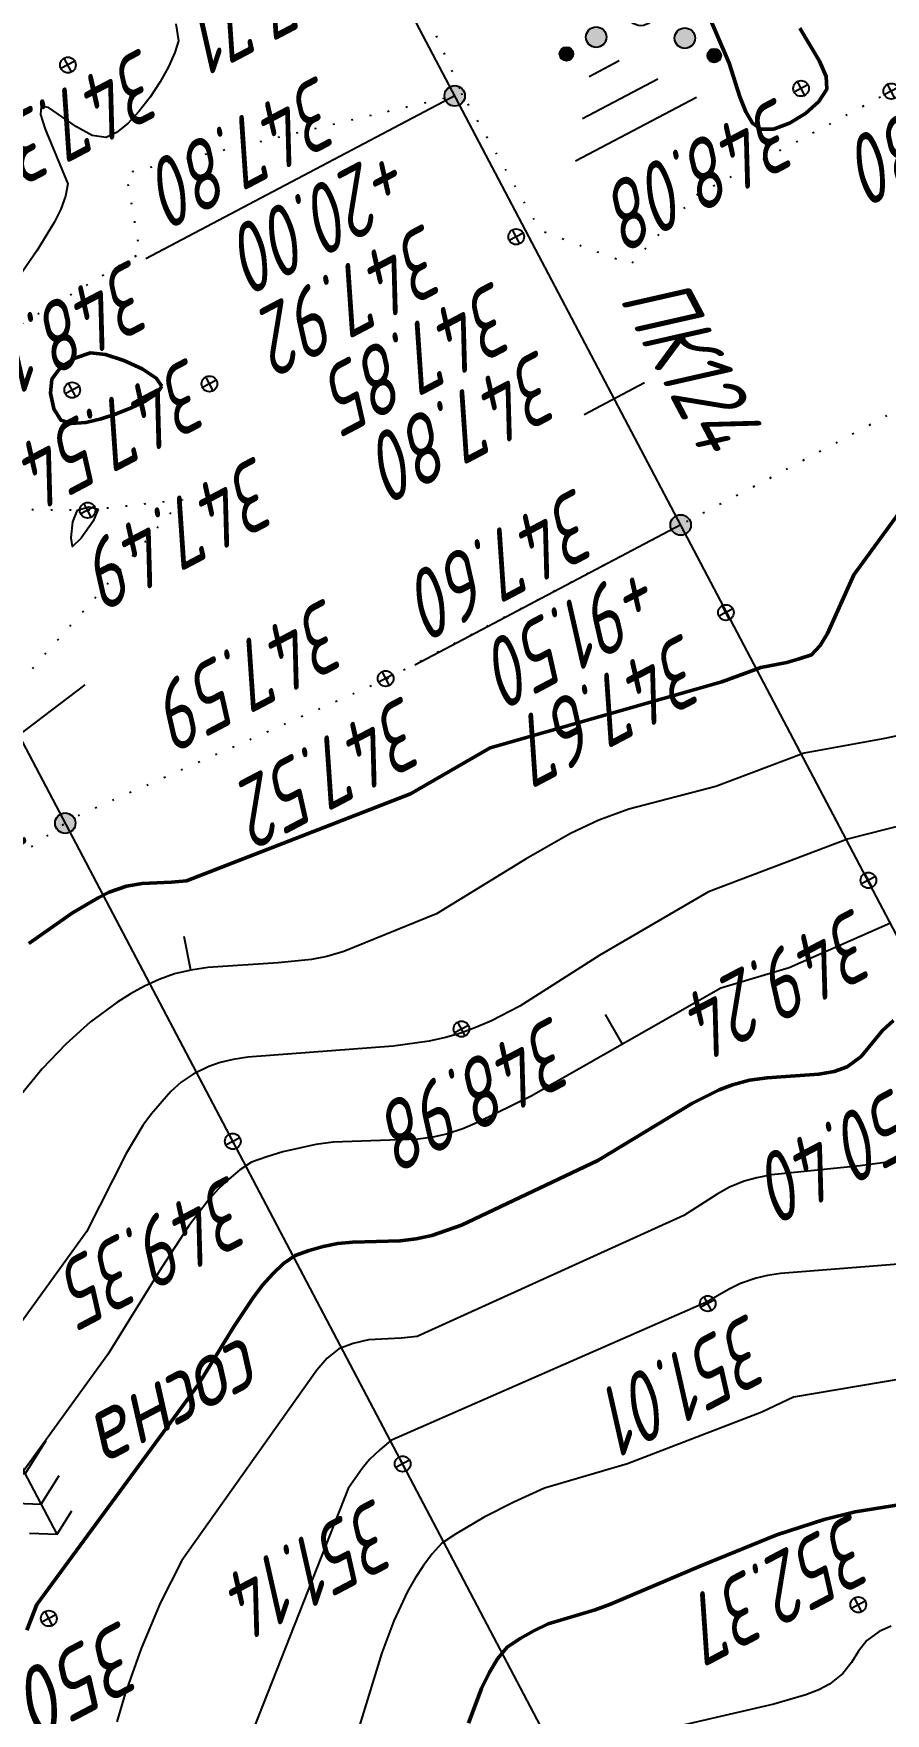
# Model space of a CAD drawing. Extents: x 1516777 to 1518423, y 2190420 to 2191479.
# Drawn here: x 1517139 to 1517188.9, y 2190817.5 to 2190915.9 of the extents above; entities that cross this region are included whole.
import ezdxf
from ezdxf.enums import TextEntityAlignment as Align

# ---------------------------------------------------------------- set-up
doc = ezdxf.new("R2010")
doc.units = 0
doc.linetypes.add('ИИDot', pattern=[1, 0, -1])
for name, color, linetype, lineweight in [('ИИ_БОЛОТО_025', 3, 'Continuous', 25), ('ИИ_КОНТУР_025', 7, 'ИИDot', 25), ('ИИ_ОТМЕТКА_025', 7, 'Continuous', 25), ('ИИ_ПИКЕТАЖ_025', 7, 'Continuous', 25), ('ИИ_РАЗМЕР_025', 7, 'Continuous', 25), ('ИИ_РЕЛЬЕФ_025', 34, 'Continuous', 25), ('ИИ_РЕЛЬЕФ_050', 34, 'Continuous', 50), ('ИИ_ТРАССА_ТРУБ_025', 7, 'Continuous', 25), ('ИИ_УГОДЬЯ_025', 7, 'Continuous', 25)]:
    doc.layers.add(name, color=color, linetype=linetype, lineweight=lineweight)
doc.styles.add('VNIPISIMPLEXCUR', font='simplex.shx', dxfattribs={"width": 0.8, "oblique": 15})
doc.dimstyles.new('ИИ-2000-м-dm$2', dxfattribs={"dimscale": 2, "dimtxt": 2.5, "dimasz": 2.5, "dimexe": 1.25, "dimexo": 0, "dimgap": 1, "dimtad": 2, "dimtoh": 1, "dimzin": 1, "dimdsep": 46, "dimtxsty": 'VNIPISIMPLEXCUR', "dimcen": 2.5, "dimaunit": 1, "dimazin": 0, "dimtfac": 1, "dimtmove": 1, "dimatfit": 2, "dimfxl": 1, "dimarcsym": 0})

# ---------------------------------------------------------------- blocks, each defined once
blk = doc.blocks.new('ИИ15001')
at = {"color": 0, "linetype": 'Continuous', "lineweight": 25}
blk.add_lwpolyline([(0, 1), (0, -1)], dxfattribs=at)
at = {"color": 0, "linetype": 'Continuous', "lineweight": 25, "style": 'VNIPISIMPLEXCUR', "oblique": 15, "width": 0.8}
blk.add_attdef('STATIONING', text='', height=2, dxfattribs=at).set_placement((0, 2), align=Align.CENTER)
at = {"color": 7, "linetype": 'Continuous', "lineweight": 25, "style": 'VNIPISIMPLEXCUR', "oblique": 15, "width": 0.8}
blk.add_attdef('HEIGHT', text='', height=2, dxfattribs=at).set_placement((0, -2), align=Align.TOP_CENTER)
blk = doc.blocks.new('PICKET')
at = {"color": 0, "linetype": 'Continuous', "lineweight": 25}
for p, q in [((-0.23, 0), (0.23, 0)), ((0, 0.23), (0, -0.23))]:
    blk.add_line(p, q, dxfattribs=at)
blk.add_circle((0, 0), 0.23, dxfattribs=at)
at = {"color": 0, "linetype": 'Continuous', "style": 'VNIPISIMPLEXCUR', "oblique": 15, "width": 0.8}
blk.add_attdef('OTMETKA', (1.25, 0.3), '', height=2, dxfattribs=at)
at = {"color": 8, "linetype": 'Continuous', "style": 'VNIPISIMPLEXCUR', "oblique": 15, "width": 0.8, "flags": 1}
blk.add_attdef('NOMER', (1.25, -2.7), '', height=2, dxfattribs=at)
blk = doc.blocks.new('ИИ15002')
at = {"linetype": 'Continuous', "lineweight": 25}
h = blk.add_hatch(color=0, dxfattribs=at)
edge = h.paths.add_edge_path()
edge.add_arc((0, 0), 0.3, 0, 360)
at = {"color": 0, "linetype": 'Continuous', "lineweight": 25}
blk.add_circle((0, 0), 0.3, dxfattribs=at)
at = {"color": 0, "linetype": 'Continuous', "style": 'VNIPISIMPLEXCUR', "oblique": 15, "width": 0.8}
blk.add_attdef('STATIONING', (1, 1.3), '', height=2, rotation=90, dxfattribs=at)
at = {"color": 7, "linetype": 'Continuous', "style": 'VNIPISIMPLEXCUR', "oblique": 15, "width": 0.8}
blk.add_attdef('HEIGHT', text='', height=2, dxfattribs=at).set_placement((0, -1.3), align=Align.TOP_CENTER)
blk = doc.blocks.new('ИИ05468')
at = {"color": 0, "linetype": 'Continuous', "lineweight": 25}
for points in [[(-2, 1), (2, 1)], [(-1.25, 0), (1.25, 0)], [(-0.5, -1), (0.5, -1)]]:
    blk.add_lwpolyline(points, dxfattribs=at)
blk = doc.blocks.new('ИИ053672А')
at = {"color": 0, "linetype": 'Continuous'}
for points in [[(0.7, 3.096), (0, 3.5), (-0.7, 3.096)], [(0, 3.5), (0, 0), (0.7, 0)], [(0.85, 2.009), (0, 2.5), (-0.85, 2.009)], [(1, 0.923), (0, 1.5), (-1, 0.923)]]:
    blk.add_lwpolyline(points, dxfattribs=at)
at = {"color": 0, "linetype": 'Continuous', "style": 'VNIPISIMPLEXCUR', "oblique": 15, "width": 0.8}
blk.add_attdef('RACE1', text='', height=2, dxfattribs=at).set_placement((-2, 2.25), align=Align.RIGHT)
blk.add_attdef('HEIGHT', (2, 2.25), '', height=2, dxfattribs=at)
blk.add_attdef('DISTANCE', text='', height=2, dxfattribs=at).set_placement((8.5, 1.75), align=Align.MIDDLE_LEFT)
blk.add_attdef('RACE2', text='', height=2, dxfattribs=at).set_placement((-2, 1.25), align=Align.TOP_RIGHT)
blk.add_attdef('THICKNESS', text='', height=2, dxfattribs=at).set_placement((2, 1.25), align=Align.TOP_LEFT)
blk = doc.blocks.new('ИИ053952')
at = {"linetype": 'Continuous', "lineweight": 25}
h = blk.add_hatch(color=0, dxfattribs=at)
edge = h.paths.add_edge_path()
edge.add_arc((-1.309, 2.13), 0.2, 0, 360)
h = blk.add_hatch(color=0, dxfattribs=at)
edge = h.paths.add_edge_path()
edge.add_arc((-0.785, 1.278), 0.3, 0, 360)
h = blk.add_hatch(color=0, dxfattribs=at)
edge = h.paths.add_edge_path()
edge.add_arc((1.499, 0.041), 0.3, 0, 360)
h = blk.add_hatch(color=0, dxfattribs=at)
edge = h.paths.add_edge_path()
edge.add_arc((2.499, 0.068), 0.2, 0, 360)
h = blk.add_hatch(color=0, dxfattribs=at)
edge = h.paths.add_edge_path()
edge.add_arc((-0.714, -1.319), 0.3, 0, 360)
h = blk.add_hatch(color=0, dxfattribs=at)
edge = h.paths.add_edge_path()
edge.add_arc((-1.19, -2.198), 0.2, 0, 360)
at = {"color": 0, "linetype": 'Continuous', "lineweight": 25}
for centre, radius in [((-1.309, 2.13), 0.2), ((-0.785, 1.278), 0.3), ((0, 0), 0.4), ((1.499, 0.041), 0.3), ((2.499, 0.068), 0.2), ((-0.714, -1.319), 0.3), ((-1.19, -2.198), 0.2)]:
    blk.add_circle(centre, radius, dxfattribs=at)
blk = doc.blocks.new('ИИ053296')
at = {"color": 0, "linetype": 'Continuous', "lineweight": 25}
blk.add_lwpolyline([(0, 0), (1, 0)], dxfattribs=at)
blk = doc.blocks.new('*D37')
at = {"layer": 'Defpoints', "color": 0, "transparency": 16777216}
for p in [(1516997.989, 2191462.819), (1518374.713, 2191103.607), (1517445.628, 2190623.901), (1517459.226, 2190587.383), (1517312.459, 2190543.969)]:
    blk.add_point(p, dxfattribs=at)
at = {"layer": 'ИИ_РАЗМЕР_025', "color": 0, "lineweight": -2, "transparency": 16777216}
for p, q in [((1517451.907, 2190631.64), (1517459.402, 2190635.588)), ((1517448.197, 2190623.461), (1517451.907, 2190631.64))]:
    blk.add_line(p, q, dxfattribs=at)
blk.add_arc((1517445.242, 2190613.925), 9.984, 50.89386, 94.67139, dxfattribs=at)
at = {"layer": 'ИИ_РАЗМЕР_025', "color": 0, "transparency": 16777216}
for points in [[(1517444.615, 2190623.235), (1517444.243, 2190624.515), (1517440.588, 2190622.757)], [(1517452.055, 2190622.094), (1517451.024, 2190621.249), (1517454.075, 2190618.578)]]:
    blk.add_solid(points, dxfattribs=at)
at = {"layer": 'ИИ_РАЗМЕР_025', "color": 0, "transparency": 16777216, "insert": (1517457.495, 2190631.193), "char_height": 4, "attachment_point": 5, "rotation": 207.78205, "style": 'VNIPISIMPLEXCUR'}
blk.add_mtext('90%%d', dxfattribs=at)
blk = doc.blocks.new('*D41')
at = {"layer": 'Defpoints', "color": 0, "transparency": 16777216}
for p in [(1516997.989, 2191462.819), (1517637.12, 2190760.28), (1517426.977, 2190659.787), (1517400.06, 2190635.39), (1517459.226, 2190587.383)]:
    blk.add_point(p, dxfattribs=at)
at = {"layer": 'ИИ_РАЗМЕР_025', "color": 0, "lineweight": -2, "transparency": 16777216}
for p, q in [((1517435.445, 2190666.614), (1517442.939, 2190670.562)), ((1517429.663, 2190659.327), (1517435.445, 2190666.614))]:
    blk.add_line(p, q, dxfattribs=at)
blk.add_arc((1517426.573, 2190649.358), 10.437, 49.87738, 95.68737, dxfattribs=at)
at = {"layer": 'ИИ_РАЗМЕР_025', "color": 0, "transparency": 16777216}
for points in [[(1517425.731, 2190659.105), (1517425.347, 2190660.382), (1517421.709, 2190658.592)], [(1517433.819, 2190657.757), (1517432.78, 2190656.921), (1517435.807, 2190654.223)]]:
    blk.add_solid(points, dxfattribs=at)
at = {"layer": 'ИИ_РАЗМЕР_025', "color": 0, "transparency": 16777216, "insert": (1517441.033, 2190666.167), "char_height": 4, "attachment_point": 5, "rotation": 207.78205, "style": 'VNIPISIMPLEXCUR'}
blk.add_mtext('90%%d', dxfattribs=at)
blk = doc.blocks.new('*D60')
at = {"layer": 'Defpoints', "color": 0, "transparency": 16777216}
for p in [(1516865.23, 2191392.859), (1517280.222, 2190589.822), (1517301.19, 2190586.89), (1517251.66, 2190560.75), (1517312.459, 2190543.969)]:
    blk.add_point(p, dxfattribs=at)
at = {"layer": 'ИИ_РАЗМЕР_025', "color": 0, "lineweight": -2, "transparency": 16777216}
for p, q in [((1517270.29, 2190593.091), (1517259.155, 2190587.224)), ((1517278.662, 2190586.431), (1517270.29, 2190593.091))]:
    blk.add_line(p, q, dxfattribs=at)
blk.add_arc((1517292.315, 2190582.206), 14.291, 133.87156, 191.73384, dxfattribs=at)
at = {"layer": 'ИИ_РАЗМЕР_025', "color": 0, "transparency": 16777216}
for points in [[(1517282.02, 2190593.049), (1517282.8, 2190591.968), (1517285.653, 2190594.85)], [(1517278.949, 2190579.525), (1517277.695, 2190579.074), (1517279.676, 2190575.536)]]:
    blk.add_solid(points, dxfattribs=at)
at = {"layer": 'ИИ_РАЗМЕР_025', "color": 0, "transparency": 16777216, "insert": (1517265.856, 2190586.933), "char_height": 4, "attachment_point": 5, "rotation": 207.78205, "style": 'VNIPISIMPLEXCUR'}
blk.add_mtext("90°2'", dxfattribs=at)

msp = doc.modelspace()

# ---------------------------------------------------------------- linework, layer by layer
at = {"layer": 'ИИ_КОНТУР_025', "flags": 128}
for points, elevation in [([(1517222.382, 2190933.851), (1517221.835, 2190933.521), (1517216.616, 2190917.99), (1517208.384, 2190920.174), (1517204.633, 2190920.418), (1517189.304, 2190912.56), (1517177.828, 2190906.443), (1517173.983, 2190902.389), (1517168.72, 2190904.368), (1517164.132, 2190912.372), (1517158.914, 2190924.107), (1517168.988, 2190930.422), (1517196.688, 2190925.715), (1517200.548, 2190928.169), (1517214.655, 2190937.939), (1517215.1, 2190938.351)], -3.683), ([(1517230.931, 2190928.278), (1517222.757, 2190910.831), (1517212.263, 2190905.937), (1517181.973, 2190889.787), (1517159.676, 2190878.102), (1517141.274, 2190869.961), (1517124.473, 2190858.368), (1517106.21, 2190849.7), (1517106.331, 2190806.162), (1517097.774, 2190779.188), (1517088.954, 2190751.098)], -354.944), ([(1517164.132, 2190912.372), (1517144.413, 2190907.738), (1517145.248, 2190903.044), (1517136.33, 2190897.739), (1517135.613, 2190888.062), (1517142.218, 2190888.021), (1517147.734, 2190888.622), (1517137.806, 2190877.457), (1517124.473, 2190858.368)], -4.285)]:
    msp.add_lwpolyline(points, dxfattribs=dict(at, elevation=elevation))
at = {"layer": 'ИИ_ПИКЕТАЖ_025', "color": 4}
for points, elevation in [([(1517163.684, 2190912.267), (1517145.583, 2190902.73)], 347.8), ([(1517176.921, 2190887.14), (1517161.344, 2190878.933)], 347.6)]:
    msp.add_lwpolyline(points, dxfattribs=dict(at, elevation=elevation))
at = {"layer": 'ИИ_РЕЛЬЕФ_025'}
for points, elevation in [([(1517147.333, 2190916.496), (1517147.5, 2190915.491), (1517147.291, 2190914.799), (1517146.921, 2190913.978), (1517146.425, 2190913.091), (1517145.836, 2190912.2), (1517145.19, 2190911.367), (1517144.522, 2190910.655), (1517143.864, 2190910.124), (1517143.252, 2190909.837), (1517142.438, 2190909.956), (1517141.518, 2190910.456), (1517139.889, 2190911.579), (1517139.448, 2190911.653), (1517139.411, 2190911.179), (1517139.69, 2190910.327), (1517141.023, 2190907.108), (1517140.876, 2190906.393), (1517140.598, 2190905.638), (1517140.212, 2190904.848), (1517139.191, 2190903.19), (1517135.636, 2190898.062)], 347.5), ([(1517190.702, 2190875.028), (1517188.89, 2190874.63), (1517184.157, 2190873.768), (1517178.981, 2190871.816), (1517173.888, 2190870.506), (1517172.122, 2190869.861), (1517170.462, 2190869.07), (1517167.878, 2190867.595), (1517162.617, 2190864.368), (1517157.191, 2190862.167), (1517156.187, 2190861.876), (1517155.288, 2190861.69), (1517153.339, 2190861.491), (1517149.216, 2190861.227), (1517148.218, 2190861.074), (1517147.261, 2190860.847), (1517146.357, 2190860.526), (1517145.512, 2190860.128), (1517144.687, 2190859.679), (1517143.885, 2190859.177), (1517142.347, 2190858.035), (1517140.891, 2190856.73), (1517139.514, 2190855.291), (1517138.291, 2190853.815)], 348.5), ([(1517194.68, 2190870.767), (1517186.7, 2190868.742), (1517178.559, 2190865.655), (1517172.184, 2190861.947), (1517167.499, 2190858.964), (1517165.832, 2190858.101), (1517164.956, 2190857.722), (1517164.045, 2190857.386), (1517163.147, 2190857.126), (1517162.179, 2190856.916), (1517160.084, 2190856.62), (1517151.566, 2190855.977), (1517150.708, 2190855.834), (1517149.94, 2190855.652), (1517149.276, 2190855.424), (1517148.364, 2190854.98), (1517147.65, 2190854.502), (1517147.058, 2190853.969), (1517145.925, 2190852.658), (1517145.411, 2190851.97), (1517144.439, 2190850.335), (1517142.115, 2190845.747), (1517129.412, 2190828.175)], 349), ([(1517189.222, 2190863.815), (1517183.277, 2190861.203), (1517179.283, 2190860.013), (1517168.153, 2190853.693), (1517165.026, 2190852.138), (1517164.159, 2190851.781), (1517163.191, 2190851.461), (1517162.406, 2190851.286), (1517161.543, 2190851.177), (1517156.555, 2190851.002), (1517155.549, 2190850.857), (1517153.602, 2190850.423), (1517152.671, 2190850.145), (1517151.78, 2190849.823), (1517151.101, 2190849.368), (1517150.453, 2190848.836), (1517149.832, 2190848.236), (1517149.236, 2190847.575), (1517148.103, 2190846.101), (1517146.505, 2190843.633), (1517143.368, 2190838.554), (1517134.37, 2190826.185)], 349.5), ([(1517189.336, 2190849.872), (1517187.442, 2190849.603), (1517182.245, 2190849.077), (1517181.376, 2190848.915), (1517180.638, 2190848.71), (1517179.781, 2190848.357), (1517179.055, 2190847.96), (1517177.103, 2190846.695), (1517161.487, 2190839.613), (1517160.545, 2190839.522), (1517158.628, 2190839.42), (1517157.738, 2190839.209), (1517156.89, 2190838.898), (1517156.205, 2190838.353), (1517155.594, 2190837.637), (1517147.694, 2190826.49), (1517146.428, 2190823.995), (1517145.309, 2190821.351), (1517144.382, 2190818.716), (1517143.895, 2190817.04)], 350.5), ([(1517193.88, 2190844.187), (1517182.761, 2190843.313), (1517182.005, 2190843.183), (1517181.345, 2190843.032), (1517180.424, 2190842.718), (1517179.718, 2190842.36), (1517178.435, 2190841.619), (1517159.942, 2190833.521), (1517159.302, 2190832.988), (1517158.68, 2190832.408), (1517158.251, 2190831.88), (1517157.433, 2190830.721), (1517148.792, 2190808.767)], 351), ([(1517189.999, 2190837.153), (1517183.529, 2190836.053), (1517181.685, 2190835.187), (1517173.805, 2190832.149), (1517168.933, 2190830.724), (1517167.141, 2190829.921), (1517165.408, 2190829.027), (1517163.735, 2190828.043), (1517162.921, 2190827.517), (1517162.363, 2190826.893), (1517161.846, 2190826.207), (1517161.367, 2190825.466), (1517160.921, 2190824.674), (1517160.118, 2190822.956), (1517159.411, 2190821.094), (1517155.724, 2190809.091)], 351.5), ([(1517189.245, 2190822.657), (1517188.551, 2190822.343), (1517187.832, 2190821.809), (1517187.347, 2190821.191), (1517186.931, 2190820.532), (1517186.417, 2190819.871), (1517185.639, 2190819.25), (1517185.017, 2190818.931), (1517184.252, 2190818.634), (1517182.378, 2190818.088), (1517174.523, 2190816.26)], 352.5)]:
    msp.add_lwpolyline(points, dxfattribs=dict(at, elevation=elevation))
at = {"layer": 'ИИ_РЕЛЬЕФ_025', "elevation": 347.5}
msp.add_lwpolyline([(1517142.787, 2190888.068), (1517142.504, 2190887.364), (1517141.792, 2190886.36), (1517141.292, 2190885.888), (1517141.216, 2190886.393), (1517141.312, 2190887.327), (1517141.574, 2190888.004), (1517142.241, 2190888.199)], close=True, dxfattribs=at)
at = {"layer": 'ИИ_РЕЛЬЕФ_050'}
for points, elevation in [([(1517178.194, 2190917.812), (1517179.764, 2190914.175), (1517180.392, 2190912.212), (1517180.734, 2190911.334), (1517181.132, 2190910.666), (1517181.615, 2190910.311), (1517182.361, 2190910.327), (1517183.289, 2190910.673), (1517184.232, 2190911.245), (1517185.02, 2190911.94), (1517185.484, 2190912.657), (1517185.455, 2190913.399), (1517185.05, 2190914.296), (1517183.903, 2190916.238)], 348), ([(1517195.353, 2190895.569), (1517187.061, 2190884.214), (1517185.531, 2190880.791), (1517185.092, 2190880.081), (1517184.588, 2190879.544), (1517183.869, 2190879.294), (1517183.133, 2190879.085), (1517181.615, 2190878.794), (1517179.336, 2190877.957), (1517165.752, 2190874.087), (1517161.097, 2190871.396), (1517147.969, 2190866.307), (1517147.09, 2190866.227), (1517145.37, 2190866.148), (1517144.45, 2190865.985), (1517143.438, 2190865.629), (1517142.786, 2190865.308), (1517141.287, 2190864.422), (1517138.728, 2190862.63)], 348), ([(1517189.382, 2190858.115), (1517188.739, 2190857.528), (1517187.492, 2190856.017), (1517186.678, 2190855.415), (1517185.907, 2190855.136), (1517185.023, 2190854.98), (1517181.992, 2190854.769), (1517180.957, 2190854.624), (1517179.961, 2190854.362), (1517179.178, 2190854.057), (1517177.605, 2190853.282), (1517172.072, 2190849.915), (1517164.073, 2190846.136), (1517162.339, 2190845.537), (1517161.417, 2190845.33), (1517160.485, 2190845.222), (1517157.706, 2190845.147), (1517156.826, 2190845.057), (1517155.981, 2190844.882), (1517155.151, 2190844.653), (1517154.335, 2190844.36), (1517153.655, 2190843.881), (1517153.017, 2190843.294), (1517152.417, 2190842.617), (1517151.846, 2190841.867), (1517150.765, 2190840.216), (1517148.659, 2190836.779), (1517139.197, 2190823.916), (1517138.606, 2190822.413)], 350), ([(1517199.55, 2190831.345), (1517187.153, 2190829.353), (1517185.32, 2190828.889), (1517182.558, 2190827.996), (1517178.103, 2190826.192), (1517172.8, 2190823.937), (1517171.911, 2190823.614), (1517169.15, 2190822.78), (1517168.319, 2190822.374), (1517167.521, 2190821.921), (1517166.755, 2190821.421), (1517166.195, 2190820.74), (1517165.693, 2190819.92), (1517165.245, 2190818.994), (1517164.494, 2190816.964)], 352)]:
    msp.add_lwpolyline(points, dxfattribs=dict(at, elevation=elevation))
at = {"layer": 'ИИ_РЕЛЬЕФ_050', "elevation": 348}
msp.add_lwpolyline([(1517146.513, 2190895.277), (1517146.182, 2190895.744), (1517145.368, 2190896.275), (1517144.303, 2190896.767), (1517143.218, 2190897.116), (1517142.343, 2190897.219), (1517141.43, 2190896.909), (1517140.592, 2190896.366), (1517140.083, 2190895.679), (1517139.992, 2190894.857), (1517140.188, 2190893.935), (1517140.595, 2190893.287), (1517141.235, 2190893.084), (1517142.079, 2190893.147), (1517142.959, 2190893.347), (1517143.751, 2190893.601), (1517144.689, 2190893.973), (1517145.585, 2190894.412), (1517146.256, 2190894.864)], close=True, dxfattribs=at)
at = {"layer": 'ИИ_ТРАССА_ТРУБ_025', "color": 4}
for points in [[(1518374.713, 2191103.607), (1517312.459, 2190543.969), (1516865.23, 2191392.859)], [(1517398.189, 2190467.15), (1517346.49, 2190565.29), (1517327.77, 2190600.8), (1517221.36, 2190802.78), (1517116.22, 2191002.37), (1517112.657, 2191009.133)]]:
    msp.add_lwpolyline(points, dxfattribs=at)
at = {"layer": 'ИИ_УГОДЬЯ_025'}
msp.add_lwpolyline([(1516998.909, 2190778.842), (1517040.903, 2190800.966), (1517142.025, 2190877.769)], dxfattribs=at)

# ---------------------------------------------------------------- block references
at = {"layer": 'ИИ_БОЛОТО_025', "xscale": 2, "yscale": 2, "zscale": 2, "rotation": 207.7819444444445}
msp.add_blockref('ИИ05468', (1517173.372, 2190912.081), dxfattribs=at)
at = {"layer": 'ИИ_ОТМЕТКА_025'}
ref = msp.add_blockref('PICKET', (1517156.54, 2190925.88, 347.71), dxfattribs=dict(at, xscale=2, yscale=2, zscale=2, rotation=207.7819444444445))
ref.add_attrib('OTMETKA', '347.71', (1517157.542, 2190922.343, -353.79), dxfattribs={"layer": '0', "color": 0, "linetype": 'Continuous', "height": 4, "rotation": 207.78194, "style": 'VNIPISIMPLEXCUR', "oblique": 15, "width": 0.7})
ref = msp.add_blockref('PICKET', (1517141.02, 2190914.077, 347.38), dxfattribs=dict(at, xscale=2, yscale=2, zscale=2, rotation=207.7819444444445))
ref.add_attrib('OTMETKA', '347.38', (1517145.413, 2190915.191, 347.38), dxfattribs={"layer": '0', "color": 0, "linetype": 'Continuous', "height": 4, "rotation": 207.78194, "style": 'VNIPISIMPLEXCUR', "oblique": 15, "width": 0.7})
ref = msp.add_blockref('PICKET', (1517189.26, 2190912.541, 347.8), dxfattribs=dict(at, xscale=2, yscale=2, zscale=2, rotation=207.7819444444445))
ref.add_attrib('OTMETKA', '347.80', (1517196.757, 2190914.927, 347.8), dxfattribs={"layer": '0', "color": 0, "linetype": 'Continuous', "height": 4, "rotation": 207.78194, "style": 'VNIPISIMPLEXCUR', "oblique": 15, "width": 0.7})
ref = msp.add_blockref('PICKET', (1517183.973, 2190912.704, 348.08), dxfattribs=dict(at, xscale=2, yscale=2, zscale=2, rotation=207.7819444444445))
ref.add_attrib('OTMETKA', '348.08', (1517182.656, 2190912.318, 348.08), dxfattribs={"layer": '0', "color": 0, "linetype": 'Continuous', "height": 4, "rotation": 207.78194, "style": 'VNIPISIMPLEXCUR', "oblique": 15, "width": 0.7})
ref = msp.add_blockref('PICKET', (1517149.309, 2190895.402, 347.92), dxfattribs=dict(at, xscale=2, yscale=2, zscale=2, rotation=207.7819444444445))
ref.add_attrib('OTMETKA', '347.92', (1517162.013, 2190904.91, 347.92), dxfattribs={"layer": '0', "color": 0, "linetype": 'Continuous', "height": 4, "rotation": 207.78194, "style": 'VNIPISIMPLEXCUR', "oblique": 15, "width": 0.7})
ref = msp.add_blockref('PICKET', (1517167.285, 2190904.02, 347.85), dxfattribs=dict(at, xscale=2, yscale=2, zscale=2, rotation=207.7819444444445))
ref.add_attrib('OTMETKA', '347.85', (1517166.074, 2190901.539, 347.85), dxfattribs={"layer": '0', "color": 0, "linetype": 'Continuous', "height": 4, "rotation": 207.78194, "style": 'VNIPISIMPLEXCUR', "oblique": 15, "width": 0.7})
ref = msp.add_blockref('PICKET', (1517141.27, 2190895.042, 348.15), dxfattribs=dict(at, xscale=2, yscale=2, zscale=2, rotation=207.7819444444445))
ref.add_attrib('OTMETKA', '348.15', (1517144.832, 2190902.812, 348.15), dxfattribs={"layer": '0', "color": 0, "linetype": 'Continuous', "height": 4, "rotation": 207.78194, "style": 'VNIPISIMPLEXCUR', "oblique": 15, "width": 0.7})
ref = msp.add_blockref('PICKET', (1517132.234, 2190886.057, 347.54), dxfattribs=dict(at, xscale=2, yscale=2, zscale=2, rotation=207.7819444444445))
ref.add_attrib('OTMETKA', '347.54', (1517148.164, 2190897.074, 347.54), dxfattribs={"layer": '0', "color": 0, "linetype": 'Continuous', "height": 4, "rotation": 207.78194, "style": 'VNIPISIMPLEXCUR', "oblique": 15, "width": 0.7})
ref = msp.add_blockref('PICKET', (1517142.174, 2190888.001, 347.49), dxfattribs=dict(at, xscale=2, yscale=2, zscale=2, rotation=207.7819444444445))
ref.add_attrib('OTMETKA', '347.49', (1517152.136, 2190891.294, 347.49), dxfattribs={"layer": '0', "color": 0, "linetype": 'Continuous', "height": 4, "rotation": 207.78194, "style": 'VNIPISIMPLEXCUR', "oblique": 15, "width": 0.7})
ref = msp.add_blockref('PICKET', (1517179.57, 2190882.01, 347.67), dxfattribs=dict(at, xscale=2, yscale=2, zscale=2, rotation=207.7819444444445))
ref.add_attrib('OTMETKA', '347.67', (1517177.169, 2190880.922, -353.83), dxfattribs={"layer": '0', "color": 0, "linetype": 'Continuous', "height": 4, "rotation": 207.78194, "style": 'VNIPISIMPLEXCUR', "oblique": 15, "width": 0.7})
ref = msp.add_blockref('PICKET', (1517159.637, 2190878.143, 347.52), dxfattribs=dict(at, xscale=2, yscale=2, zscale=2, rotation=207.7819444444445))
ref.add_attrib('OTMETKA', '347.52', (1517160.773, 2190877.247, 347.52), dxfattribs={"layer": '0', "color": 0, "linetype": 'Continuous', "height": 4, "rotation": 207.78194, "style": 'VNIPISIMPLEXCUR', "oblique": 15, "width": 0.7})
ref = msp.add_blockref('PICKET', (1517187.92, 2190866.33, 349.24), dxfattribs=dict(at, xscale=2, yscale=2, zscale=2, rotation=207.7819444444445))
ref.add_attrib('OTMETKA', '349.24', (1517187.187, 2190864.825, -352.26), dxfattribs={"layer": '0', "color": 0, "linetype": 'Continuous', "height": 4, "rotation": 207.78194, "style": 'VNIPISIMPLEXCUR', "oblique": 15, "width": 0.7})
ref = msp.add_blockref('PICKET', (1517164.077, 2190857.622, 348.98), dxfattribs=dict(at, xscale=2, yscale=2, zscale=2, rotation=207.7819444444445))
ref.add_attrib('OTMETKA', '348.98', (1517169.511, 2190858.502, 348.98), dxfattribs={"layer": '0', "color": 0, "linetype": 'Continuous', "height": 4, "rotation": 207.78194, "style": 'VNIPISIMPLEXCUR', "oblique": 15, "width": 0.7})
ref = msp.add_blockref('PICKET', (1517193.73, 2190855.11, 350.4), dxfattribs=dict(at, xscale=2, yscale=2, zscale=2, rotation=207.7819444444445))
ref.add_attrib('OTMETKA', '350.40', (1517191.364, 2190855.266, -351.1), dxfattribs={"layer": '0', "color": 0, "linetype": 'Continuous', "height": 4, "rotation": 207.78194, "style": 'VNIPISIMPLEXCUR', "oblique": 15, "width": 0.7})
ref = msp.add_blockref('PICKET', (1517150.681, 2190851.043, 349.35), dxfattribs=dict(at, xscale=2, yscale=2, zscale=2, rotation=207.7819444444445))
ref.add_attrib('OTMETKA', '349.35', (1517150.574, 2190849.177, 349.35), dxfattribs={"layer": '0', "color": 0, "linetype": 'Continuous', "height": 4, "rotation": 207.78194, "style": 'VNIPISIMPLEXCUR', "oblique": 15, "width": 0.7})
ref = msp.add_blockref('PICKET', (1517178.506, 2190841.54, 351.01), dxfattribs=dict(at, xscale=2, yscale=2, zscale=2, rotation=207.7819444444445))
ref.add_attrib('OTMETKA', '351.01', (1517180.988, 2190841.077, 351.01), dxfattribs={"layer": '0', "color": 0, "linetype": 'Continuous', "height": 4, "rotation": 207.78194, "style": 'VNIPISIMPLEXCUR', "oblique": 15, "width": 0.7})
ref = msp.add_blockref('PICKET', (1517160.632, 2190832.154, 351.14), dxfattribs=dict(at, xscale=2, yscale=2, zscale=2, rotation=207.7819444444445))
ref.add_attrib('OTMETKA', '351.14', (1517159.119, 2190830.253, 351.14), dxfattribs={"layer": '0', "color": 0, "linetype": 'Continuous', "height": 4, "rotation": 207.78194, "style": 'VNIPISIMPLEXCUR', "oblique": 15, "width": 0.7})
ref = msp.add_blockref('PICKET', (1517187.328, 2190823.908, 352.37), dxfattribs=dict(at, xscale=2, yscale=2, zscale=2, rotation=207.7819444444445))
ref.add_attrib('OTMETKA', '352.37', (1517187.068, 2190829.386, 352.37), dxfattribs={"layer": '0', "color": 0, "linetype": 'Continuous', "height": 4, "rotation": 207.78194, "style": 'VNIPISIMPLEXCUR', "oblique": 15, "width": 0.7})
ref = msp.add_blockref('PICKET', (1517139.902, 2190823.105, 350.1), dxfattribs=dict(at, xscale=2, yscale=2, zscale=2, rotation=207.7819444444445))
ref.add_attrib('OTMETKA', '350.10', (1517144.242, 2190823.123, 350.1), dxfattribs={"layer": '0', "color": 0, "linetype": 'Continuous', "height": 4, "rotation": 207.78194, "style": 'VNIPISIMPLEXCUR', "oblique": 15, "width": 0.8})
at = {"layer": 'ИИ_ПИКЕТАЖ_025', "color": 4}
ref = msp.add_blockref('ИИ15002', (1517163.684, 2190912.267, 347.8), dxfattribs=dict(at, xscale=2, yscale=2, zscale=2, rotation=117.7793599659346))
ref.add_attrib('STATIONING', '+20.00', (1517160.11, 2190909.501), dxfattribs={"layer": '0', "color": 0, "linetype": 'Continuous', "height": 4, "rotation": 207.78194, "style": 'VNIPISIMPLEXCUR', "oblique": 15, "width": 0.7})
ref.add_attrib('HEIGHT', '347.80', dxfattribs={"layer": '0', "color": 7, "linetype": 'Continuous', "height": 4, "rotation": 207.78194, "style": 'VNIPISIMPLEXCUR', "oblique": 15, "width": 0.7}).set_placement((1517152.628, 2190907.398), align=Align.TOP_CENTER)
ref = msp.add_blockref('ИИ15001', (1517173.032, 2190894.522, 347.8), dxfattribs=dict(at, xscale=2, yscale=2, zscale=2, rotation=297.7793999999999))
ref.add_attrib('STATIONING', 'ПК124', dxfattribs={"layer": '0', "color": 0, "linetype": 'Continuous', "lineweight": 25, "height": 4, "rotation": 297.7794, "style": 'VNIPISIMPLEXCUR', "oblique": 15, "width": 0.7}).set_placement((1517175.705, 2190895.789), align=Align.CENTER)
ref.add_attrib('HEIGHT', '347.80', dxfattribs={"layer": '0', "color": 7, "linetype": 'Continuous', "lineweight": 25, "height": 4, "rotation": 207.78194, "style": 'VNIPISIMPLEXCUR', "oblique": 15, "width": 0.7}).set_placement((1517165.541, 2190891.337), align=Align.TOP_CENTER)
ref = msp.add_blockref('ИИ15002', (1517176.921, 2190887.14, 347.6), dxfattribs=dict(at, xscale=2, yscale=2, zscale=2, rotation=117.7793599659346))
ref.add_attrib('STATIONING', '+91.50', (1517174.787, 2190885.114), dxfattribs={"layer": '0', "color": 0, "linetype": 'Continuous', "height": 4, "rotation": 207.78194, "style": 'VNIPISIMPLEXCUR', "oblique": 15, "width": 0.7})
ref.add_attrib('HEIGHT', '347.60', dxfattribs={"layer": '0', "color": 7, "linetype": 'Continuous', "height": 4, "rotation": 207.78194, "style": 'VNIPISIMPLEXCUR', "oblique": 15, "width": 0.7}).set_placement((1517167.772, 2190883.266), align=Align.TOP_CENTER)
ref = msp.add_blockref('ИИ15002', (1517140.863, 2190869.677, 347.59), dxfattribs=dict(at, xscale=2, yscale=2, zscale=2, rotation=117.7820525459345))
ref.add_attrib('STATIONING', '+67.50', (1517138.393, 2190870.425), dxfattribs={"layer": '0', "color": 0, "linetype": 'Continuous', "height": 4, "rotation": 207.78205, "style": 'VNIPISIMPLEXCUR', "oblique": 15, "width": 0.7})
ref.add_attrib('HEIGHT', '347.59', dxfattribs={"layer": '0', "color": 7, "linetype": 'Continuous', "height": 4, "rotation": 207.78194, "style": 'VNIPISIMPLEXCUR', "oblique": 15, "width": 0.7}).set_placement((1517153.026, 2190876.773), align=Align.TOP_CENTER)
at = {"layer": 'ИИ_РЕЛЬЕФ_025', "xscale": 2, "yscale": 2, "zscale": 2}
for p, rotation in [((1517148.218, 2190861.074, 348.5), 101.452146763994), ((1517173.507, 2190856.733, 349.5), 119.5904778459345)]:
    msp.add_blockref('ИИ053296', p, dxfattribs=dict(at, rotation=rotation))
at = {"layer": 'ИИ_УГОДЬЯ_025', "xscale": 2, "yscale": 2, "zscale": 2, "rotation": 207.7819444444445}
msp.add_blockref('ИИ053952', (1517174.587, 2190917.178), dxfattribs=at)
at = {"layer": 'ИИ_УГОДЬЯ_025'}
ref = msp.add_blockref('ИИ053672А', (1517137.125, 2190834.229), dxfattribs=dict(at, xscale=2, yscale=2, zscale=2, rotation=207.7819444444445))
ref.add_attrib('RACE1', 'сосна', dxfattribs={"layer": '0', "color": 0, "linetype": 'Continuous', "height": 4, "rotation": 207.78194, "style": 'VNIPISIMPLEXCUR', "oblique": 15, "width": 0.8}).set_placement((1517142.312, 2190834.913), align=Align.RIGHT)
ref.add_attrib('HEIGHT', '14-16', (1517131.961, 2190826.358), dxfattribs={"layer": '0', "color": 0, "linetype": 'Continuous', "height": 4, "rotation": 207.78194, "style": 'VNIPISIMPLEXCUR', "oblique": 15, "width": 0.8})
ref.add_attrib('THICKNESS', '0.05-0.30', dxfattribs={"layer": '0', "color": 0, "linetype": 'Continuous', "height": 4, "rotation": 207.78194, "style": 'VNIPISIMPLEXCUR', "oblique": 15, "width": 0.8}).set_placement((1517134.752, 2190830.152), align=Align.TOP_LEFT)
ref.add_attrib('DISTANCE', '4', dxfattribs={"layer": '0', "color": 0, "linetype": 'Continuous', "height": 4, "rotation": 207.78194, "style": 'VNIPISIMPLEXCUR', "oblique": 15, "width": 0.8}).set_placement((1517111.004, 2190816.341), align=Align.MIDDLE_LEFT)

# ---------------------------------------------------------------- dimensions: what is measured, and where the dimension line sits
at = {"layer": 'ИИ_РАЗМЕР_025'}
for base, line2, picture, middle in [((1517445.628, 2190623.901), ((1518374.713, 2191103.607), (1517312.459, 2190543.969)), '*D37', (1517457.495, 2190631.193)), ((1517426.977, 2190659.787), ((1517637.12, 2190760.28), (1517400.06, 2190635.39)), '*D41', (1517441.033, 2190666.167))]:
    dim = msp.add_angular_dim_2l(base=base, line1=((1517459.226, 2190587.383), (1516997.989, 2191462.819)), line2=line2, text='90%%d', dimstyle='ИИ-2000-м-dm$2', override={"dimtxt": 2, "dimasz": 2, "dimgap": 0.5, "dimzin": 0}, dxfattribs=at)
    dim.commit()
    dim.dimension.update_dxf_attribs({"geometry": picture, "text_midpoint": middle, "dimtype": 162})
dim = msp.add_angular_dim_2l(base=(1517280.222, 2190589.822), line1=((1517251.66, 2190560.75), (1517301.19, 2190586.89)), line2=((1517312.459, 2190543.969), (1516865.23, 2191392.859)), dimstyle='ИИ-2000-м-dm$2', override={"dimtxt": 2, "dimasz": 2, "dimgap": 0.5, "dimzin": 0}, dxfattribs=at)
dim.commit()
dim.dimension.update_dxf_attribs({"geometry": '*D60', "text_midpoint": (1517265.856, 2190586.933), "dimtype": 162})

doc.saveas('drawing.dxf')
